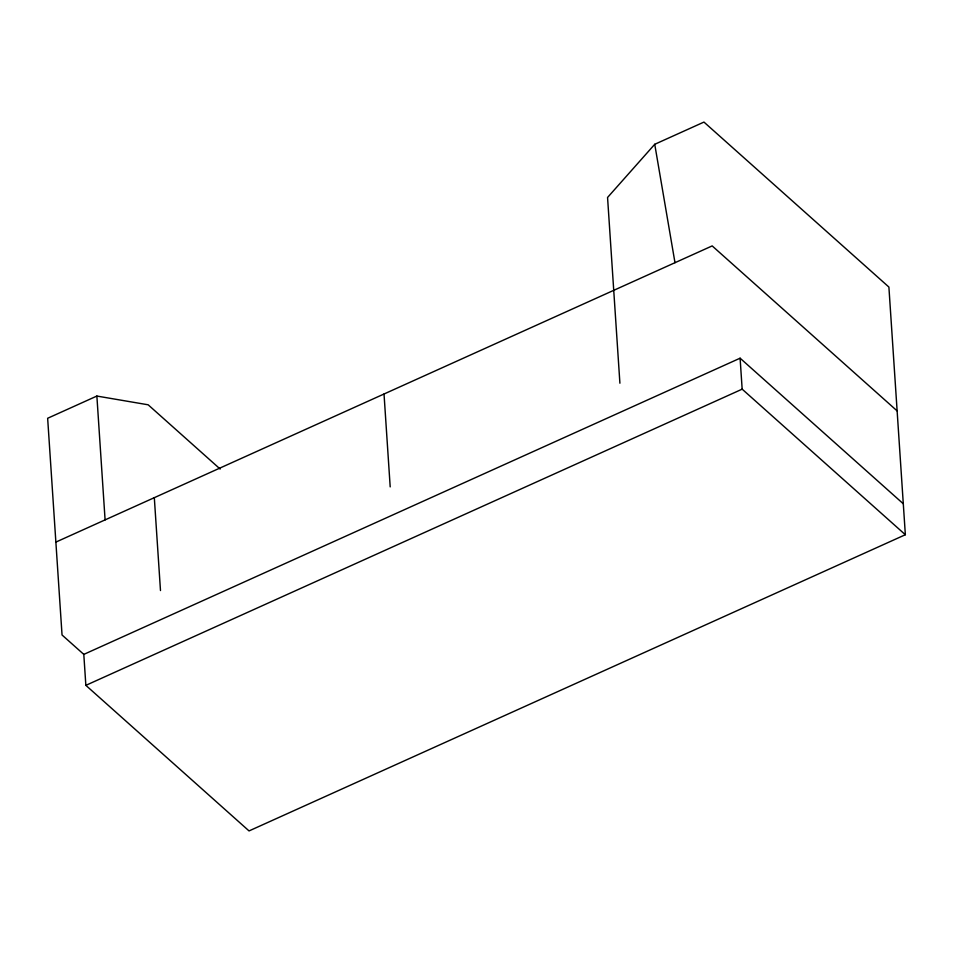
<?xml version="1.0" encoding="UTF-8"?>
<svg xmlns="http://www.w3.org/2000/svg" width="953" height="953" viewBox="0 0 953 953"><rect width="100%" height="100%" fill="white"/><g stroke="black" fill="none" stroke-linecap="round" stroke-linejoin="round"><path stroke-width="1.43" d="M220.179 469.055L148.156 404.799L96.872 396.055L47.65 418.272L62.04 634.984L83.804 654.389L85.853 685.35L249.043 830.921L905.35 534.728L888.899 287.056L703.957 122.079L654.735 144.296L607.561 197.462L619.903 383.213M55.87 542.102L712.177 245.91L897.13 410.898M83.804 654.389L740.1 358.197L903.289 503.768M85.853 685.35L742.161 389.158L905.35 534.728M654.735 144.296L674.986 262.694M740.1 358.197L742.161 389.158M384.023 394.006L390.194 486.888M154.315 497.68L160.485 590.55M96.872 396.055L105.092 519.897"/></g></svg>
